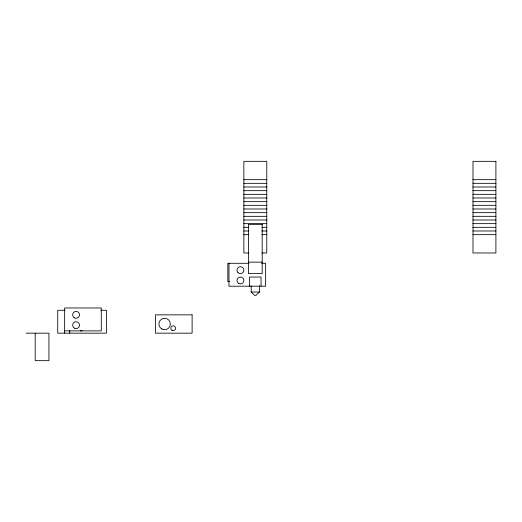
<?xml version="1.0" encoding="UTF-8"?>
<svg xmlns="http://www.w3.org/2000/svg" width="522" height="522" viewBox="0 0 522 522"><rect width="100%" height="100%" fill="white"/><g stroke="black" fill="none" stroke-linecap="round" stroke-linejoin="round"><path stroke-width="0.78" d="M259.447 285.691L259.447 292.046L255.982 295.367L254.658 295.367L251.193 292.046L251.193 285.691M243.865 179.659L266.775 179.659M472.991 179.659L495.9 179.659M243.865 183.326L266.775 183.326M472.991 183.326L495.9 183.326M243.865 186.993L266.775 186.993M472.991 186.993L495.9 186.993M243.865 190.66L266.775 190.66M472.991 190.66L495.9 190.66M243.865 194.328L266.775 194.328M472.991 194.328L495.9 194.328M243.865 197.988L266.775 197.988M472.991 197.988L495.9 197.988M243.865 201.655L266.775 201.655M472.991 201.655L495.9 201.655M243.865 205.322L266.775 205.322M472.991 205.322L495.9 205.322M243.865 208.989L266.775 208.989M472.991 208.989L495.9 208.989M243.865 212.656L266.775 212.656M472.991 212.656L495.9 212.656M243.865 216.323L266.775 216.323M472.991 216.323L495.9 216.323M243.865 219.984L266.775 219.984M472.991 219.984L495.9 219.984M243.865 223.651L266.775 223.651M472.991 223.651L495.9 223.651M243.865 227.318L248.798 227.318M261.842 227.318L266.775 227.318M472.991 227.318L495.9 227.318M243.865 230.985L248.798 230.985M261.842 230.985L266.775 230.985M472.991 230.985L495.9 230.985M243.865 234.652L248.798 234.652M261.842 234.652L266.775 234.652M472.991 234.652L495.9 234.652M248.681 252.981L243.865 252.981L243.865 161.331L266.775 161.331L266.775 252.981L261.959 252.981M248.446 262.148L262.194 262.148M249.007 263.29L227.827 263.29L227.827 281.619L229.452 281.619M261.555 263.29L265.633 263.29L265.633 286.206L228.969 286.206L228.969 263.29M251.193 292.046L259.447 292.046M65.074 310.264L57.74 310.264L57.74 333.173L106.41 333.173L106.41 310.264L100.707 310.264M64.643 330.883L101.301 330.883L101.301 307.973L64.643 307.973L64.643 333.173M26.1 333.173L48.938 333.173L48.938 360.669L35.189 360.669L35.189 333.173M261.046 286.206L261.046 277.038L249.594 277.038L249.594 286.206M69.746 330.452L69.746 333.173M82.091 330.765A3.439 3.439 0 0 1 80.316 330.765M495.9 161.331L472.991 161.331L472.991 252.981L495.9 252.981L495.9 161.331M262.194 224.343L248.446 224.343L248.446 273.6L262.194 273.6L262.194 224.343M192.109 314.844L155.452 314.844L155.452 333.173L192.109 333.173L192.109 314.844M74.378 317.82A3.439 3.439 0 0 0 79.533 314.844A3.439 3.439 0 0 0 74.378 311.869A3.439 3.439 0 0 0 74.378 317.82M74.378 328.129A3.439 3.439 0 0 0 79.533 325.154A3.439 3.439 0 0 0 74.378 322.178A3.439 3.439 0 0 0 74.378 328.129M237.999 272.595A3.439 3.439 0 0 0 243.748 271.055A3.439 3.439 0 0 0 239.539 266.846A3.439 3.439 0 0 0 237.999 272.595M238.711 283.453A3.439 3.439 0 0 0 243.865 280.477A3.439 3.439 0 0 0 238.711 277.502A3.439 3.439 0 0 0 238.711 283.453M172.006 330.328A2.408 2.408 0 0 0 175.614 328.247A2.408 2.408 0 0 0 172.006 326.165A2.408 2.408 0 0 0 172.006 330.328M161.755 328.971A5.729 5.729 0 0 0 170.342 324.012A5.729 5.729 0 0 0 161.755 319.046A5.729 5.729 0 0 0 161.755 328.971"/></g></svg>
